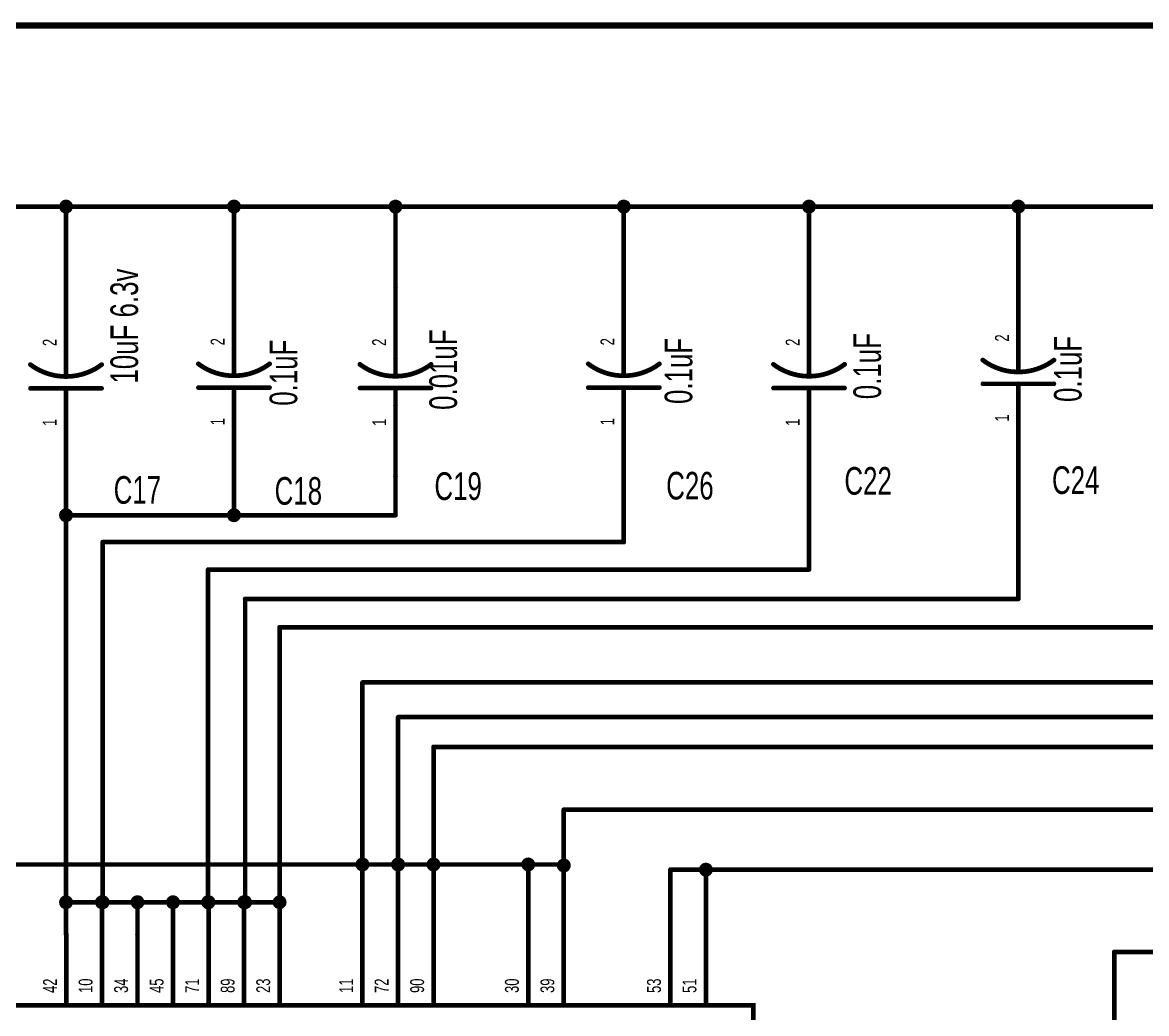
# Model space of a CAD drawing. Extents: x -0.3 to 11.2, y -0.5 to 7.6.
# Drawn here: x 4.817 to 7.19, y 5.469 to 7.561 of the extents above; entities that cross this region are included whole.
import ezdxf
from ezdxf.enums import TextEntityAlignment as Align

# ---------------------------------------------------------------- set-up
doc = ezdxf.new("R2010")
doc.units = 0
for name, color, linetype in [('Element', 253, 'CONTINUOUS'), ('Net', 50, 'CONTINUOUS'), ('Pin', 50, 'CONTINUOUS'), ('Titles', 253, 'CONTINUOUS')]:
    doc.layers.add(name, color=color, linetype=linetype)

msp = doc.modelspace()

# ---------------------------------------------------------------- linework, layer by layer
at = {"layer": 'Element', "linetype": 'CONTINUOUS'}
for points, const_width in [([(5.2637, 6.8154), (5.2637, 6.8534)], 0.0098), ([(6.0867, 6.8154), (6.0867, 6.8534)], 0.0098), ([(6.9197, 6.8234), (6.9197, 6.8614)], 0.0098), ([(4.8339, 6.839), (4.8405, 6.8343), (4.8474, 6.8301), (4.8545, 6.8264), (4.8619, 6.8231), (4.8695, 6.8203), (4.8772, 6.818), (4.8851, 6.8161), (4.893, 6.8149), (4.9011, 6.8141), (4.9091, 6.8138), (4.9172, 6.8141), (4.9252, 6.8149), (4.9332, 6.8162), (4.9411, 6.818), (4.9488, 6.8203), (4.9564, 6.8231), (4.9637, 6.8264), (4.9709, 6.8301), (4.9777, 6.8343), (4.9843, 6.839)], 0.01), ([(4.9091, 6.8138), (4.9091, 6.8518)], 0.0098), ([(5.1885, 6.8406), (5.1951, 6.8359), (5.202, 6.8317), (5.2091, 6.8279), (5.2165, 6.8247), (5.224, 6.8219), (5.2318, 6.8195), (5.2396, 6.8177), (5.2476, 6.8164), (5.2556, 6.8157), (5.2637, 6.8154), (5.2718, 6.8157), (5.2798, 6.8164), (5.2878, 6.8177), (5.2956, 6.8195), (5.3034, 6.8219), (5.3109, 6.8247), (5.3183, 6.828), (5.3254, 6.8317), (5.3323, 6.8359), (5.3389, 6.8406)], 0.01), ([(5.5295, 6.8396), (5.5361, 6.8349), (5.543, 6.8307), (5.5501, 6.8269), (5.5575, 6.8237), (5.565, 6.8209), (5.5728, 6.8185), (5.5806, 6.8167), (5.5886, 6.8154), (5.5966, 6.8147), (5.6047, 6.8144), (5.6128, 6.8147), (5.6208, 6.8154), (5.6288, 6.8167), (5.6366, 6.8185), (5.6444, 6.8209), (5.6519, 6.8237), (5.6593, 6.827), (5.6664, 6.8307), (5.6733, 6.8349), (5.6799, 6.8396)], 0.01), ([(5.6047, 6.8144), (5.6047, 6.8524)], 0.0098), ([(6.0115, 6.8406), (6.0181, 6.8359), (6.025, 6.8317), (6.0321, 6.8279), (6.0395, 6.8247), (6.047, 6.8219), (6.0548, 6.8195), (6.0626, 6.8177), (6.0706, 6.8164), (6.0786, 6.8157), (6.0867, 6.8154), (6.0948, 6.8157), (6.1028, 6.8164), (6.1108, 6.8177), (6.1186, 6.8195), (6.1264, 6.8219), (6.1339, 6.8247), (6.1413, 6.828), (6.1484, 6.8317), (6.1553, 6.8359), (6.1619, 6.8406)], 0.01), ([(6.4025, 6.8396), (6.4091, 6.8349), (6.416, 6.8307), (6.4231, 6.8269), (6.4305, 6.8237), (6.438, 6.8209), (6.4458, 6.8185), (6.4536, 6.8167), (6.4616, 6.8154), (6.4696, 6.8147), (6.4777, 6.8144), (6.4858, 6.8147), (6.4938, 6.8154), (6.5018, 6.8167), (6.5096, 6.8185), (6.5174, 6.8209), (6.5249, 6.8237), (6.5323, 6.827), (6.5394, 6.8307), (6.5463, 6.8349), (6.5529, 6.8396)], 0.01), ([(6.4777, 6.8144), (6.4777, 6.8524)], 0.0098), ([(6.8445, 6.8486), (6.8511, 6.8439), (6.858, 6.8397), (6.8651, 6.8359), (6.8725, 6.8327), (6.88, 6.8299), (6.8878, 6.8275), (6.8956, 6.8257), (6.9036, 6.8244), (6.9116, 6.8237), (6.9197, 6.8234), (6.9278, 6.8237), (6.9358, 6.8244), (6.9438, 6.8257), (6.9516, 6.8275), (6.9594, 6.8299), (6.9669, 6.8327), (6.9743, 6.836), (6.9814, 6.8397), (6.9883, 6.8439), (6.9949, 6.8486)], 0.01), ([(4.9841, 6.7888), (4.8341, 6.7888)], 0.0098), ([(4.9091, 6.7518), (4.9091, 6.7888)], 0.0098), ([(5.3387, 6.7904), (5.1887, 6.7904)], 0.0098), ([(5.2637, 6.7534), (5.2637, 6.7904)], 0.0098), ([(5.6797, 6.7894), (5.5297, 6.7894)], 0.0098), ([(5.6047, 6.7524), (5.6047, 6.7894)], 0.0098), ([(6.1617, 6.7904), (6.0117, 6.7904)], 0.0098), ([(6.0867, 6.7534), (6.0867, 6.7904)], 0.0098), ([(6.5527, 6.7894), (6.4027, 6.7894)], 0.0098), ([(6.4777, 6.7524), (6.4777, 6.7894)], 0.0098), ([(6.9947, 6.7984), (6.8447, 6.7984)], 0.0098), ([(6.9197, 6.7614), (6.9197, 6.7984)], 0.0098), ([(4.635, 5.4861), (6.36, 5.4861), (6.36, 2.0111), (4.635, 2.0111), (4.635, 5.4861)], 0.0098)]:
    msp.add_lwpolyline(points, dxfattribs=dict(at, const_width=const_width))
for points, const_width in [([(5.2612, 6.8534, 1), (5.2662, 6.8534, 1), (5.2612, 6.8534, 1)], 0.0049), ([(6.0842, 6.8534, 1), (6.0892, 6.8534, 1), (6.0842, 6.8534, 1)], 0.0049), ([(6.9172, 6.8614, 1), (6.9222, 6.8614, 1), (6.9172, 6.8614, 1)], 0.0049), ([(4.8314, 6.839, 1), (4.8364, 6.839, 1), (4.8314, 6.839, 1)], 0.005), ([(4.9067, 6.8518, 1), (4.9116, 6.8518, 1), (4.9067, 6.8518, 1)], 0.0049), ([(4.9818, 6.839, 1), (4.9868, 6.839, 1), (4.9818, 6.839, 1)], 0.005), ([(5.186, 6.8406, 1), (5.191, 6.8406, 1), (5.186, 6.8406, 1)], 0.005), ([(5.3364, 6.8406, 1), (5.3414, 6.8406, 1), (5.3364, 6.8406, 1)], 0.005), ([(5.527, 6.8396, 1), (5.532, 6.8396, 1), (5.527, 6.8396, 1)], 0.005), ([(5.6022, 6.8524, 1), (5.6072, 6.8524, 1), (5.6022, 6.8524, 1)], 0.0049), ([(5.6774, 6.8396, 1), (5.6824, 6.8396, 1), (5.6774, 6.8396, 1)], 0.005), ([(6.009, 6.8406, 1), (6.014, 6.8406, 1), (6.009, 6.8406, 1)], 0.005), ([(6.1594, 6.8406, 1), (6.1644, 6.8406, 1), (6.1594, 6.8406, 1)], 0.005), ([(6.4, 6.8396, 1), (6.405, 6.8396, 1), (6.4, 6.8396, 1)], 0.005), ([(6.4752, 6.8524, 1), (6.4802, 6.8524, 1), (6.4752, 6.8524, 1)], 0.0049), ([(6.5504, 6.8396, 1), (6.5554, 6.8396, 1), (6.5504, 6.8396, 1)], 0.005), ([(6.842, 6.8486, 1), (6.847, 6.8486, 1), (6.842, 6.8486, 1)], 0.005), ([(6.9924, 6.8486, 1), (6.9974, 6.8486, 1), (6.9924, 6.8486, 1)], 0.005), ([(4.9067, 6.8138, 1), (4.9116, 6.8138, 1), (4.9067, 6.8138, 1)], 0.0049), ([(5.2612, 6.8154, 1), (5.2662, 6.8154, 1), (5.2612, 6.8154, 1)], 0.0049), ([(5.6022, 6.8144, 1), (5.6072, 6.8144, 1), (5.6022, 6.8144, 1)], 0.0049), ([(6.0842, 6.8154, 1), (6.0892, 6.8154, 1), (6.0842, 6.8154, 1)], 0.0049), ([(6.4752, 6.8144, 1), (6.4802, 6.8144, 1), (6.4752, 6.8144, 1)], 0.0049), ([(6.9172, 6.8234, 1), (6.9222, 6.8234, 1), (6.9172, 6.8234, 1)], 0.0049), ([(4.8317, 6.7888, 1), (4.8366, 6.7888, 1), (4.8317, 6.7888, 1)], 0.0049), ([(4.9067, 6.7888, 1), (4.9116, 6.7888, 1), (4.9067, 6.7888, 1)], 0.0049), ([(4.9817, 6.7888, 1), (4.9866, 6.7888, 1), (4.9817, 6.7888, 1)], 0.0049), ([(5.1862, 6.7904, 1), (5.1912, 6.7904, 1), (5.1862, 6.7904, 1)], 0.0049), ([(5.2612, 6.7904, 1), (5.2662, 6.7904, 1), (5.2612, 6.7904, 1)], 0.0049), ([(5.3362, 6.7904, 1), (5.3412, 6.7904, 1), (5.3362, 6.7904, 1)], 0.0049), ([(5.5272, 6.7894, 1), (5.5322, 6.7894, 1), (5.5272, 6.7894, 1)], 0.0049), ([(5.6022, 6.7894, 1), (5.6072, 6.7894, 1), (5.6022, 6.7894, 1)], 0.0049), ([(5.6772, 6.7894, 1), (5.6822, 6.7894, 1), (5.6772, 6.7894, 1)], 0.0049), ([(6.0092, 6.7904, 1), (6.0142, 6.7904, 1), (6.0092, 6.7904, 1)], 0.0049), ([(6.0842, 6.7904, 1), (6.0892, 6.7904, 1), (6.0842, 6.7904, 1)], 0.0049), ([(6.1592, 6.7904, 1), (6.1642, 6.7904, 1), (6.1592, 6.7904, 1)], 0.0049), ([(6.4002, 6.7894, 1), (6.4052, 6.7894, 1), (6.4002, 6.7894, 1)], 0.0049), ([(6.4752, 6.7894, 1), (6.4802, 6.7894, 1), (6.4752, 6.7894, 1)], 0.0049), ([(6.5502, 6.7894, 1), (6.5552, 6.7894, 1), (6.5502, 6.7894, 1)], 0.0049), ([(6.8422, 6.7984, 1), (6.8472, 6.7984, 1), (6.8422, 6.7984, 1)], 0.0049), ([(6.9172, 6.7984, 1), (6.9222, 6.7984, 1), (6.9172, 6.7984, 1)], 0.0049), ([(6.9922, 6.7984, 1), (6.9972, 6.7984, 1), (6.9922, 6.7984, 1)], 0.0049), ([(6.9172, 6.7614, 1), (6.9222, 6.7614, 1), (6.9172, 6.7614, 1)], 0.0049), ([(4.9067, 6.7518, 1), (4.9116, 6.7518, 1), (4.9067, 6.7518, 1)], 0.0049), ([(5.2612, 6.7534, 1), (5.2662, 6.7534, 1), (5.2612, 6.7534, 1)], 0.0049), ([(5.6022, 6.7524, 1), (5.6072, 6.7524, 1), (5.6022, 6.7524, 1)], 0.0049), ([(6.0842, 6.7534, 1), (6.0892, 6.7534, 1), (6.0842, 6.7534, 1)], 0.0049), ([(6.4752, 6.7524, 1), (6.4802, 6.7524, 1), (6.4752, 6.7524, 1)], 0.0049)]:
    msp.add_lwpolyline(points, format="xyb", dxfattribs=dict(at, const_width=const_width))
at = {"layer": 'Net', "linetype": 'CONTINUOUS', "const_width": 0.0098}
for points in [[(3.5787, 7.1726), (7.3607, 7.1726)], [(4.8993, 7.1726), (4.8998, 7.1696), (4.9012, 7.1668), (4.9033, 7.1646), (4.9061, 7.1632), (4.9091, 7.1628), (4.9122, 7.1632), (4.9149, 7.1646), (4.9171, 7.1668), (4.9185, 7.1696), (4.919, 7.1726), (4.9185, 7.1756), (4.9171, 7.1784), (4.9149, 7.1806), (4.9122, 7.182), (4.9091, 7.1824), (4.9061, 7.182), (4.9033, 7.1806), (4.9012, 7.1784), (4.8998, 7.1756), (4.8993, 7.1726)], [(4.9091, 7.0018), (4.9091, 7.1726)], [(5.2539, 7.1726), (5.2543, 7.1696), (5.2557, 7.1668), (5.2579, 7.1646), (5.2607, 7.1632), (5.2637, 7.1628), (5.2667, 7.1632), (5.2695, 7.1646), (5.2717, 7.1668), (5.2731, 7.1696), (5.2735, 7.1726), (5.2731, 7.1756), (5.2717, 7.1784), (5.2695, 7.1806), (5.2667, 7.182), (5.2637, 7.1824), (5.2607, 7.182), (5.2579, 7.1806), (5.2557, 7.1784), (5.2543, 7.1756), (5.2539, 7.1726)], [(5.2637, 7.0034), (5.2637, 7.1726)], [(5.5949, 7.1726), (5.5953, 7.1696), (5.5967, 7.1668), (5.5989, 7.1646), (5.6017, 7.1632), (5.6047, 7.1628), (5.6077, 7.1632), (5.6105, 7.1646), (5.6127, 7.1668), (5.6141, 7.1696), (5.6145, 7.1726), (5.6141, 7.1756), (5.6127, 7.1784), (5.6105, 7.1806), (5.6077, 7.182), (5.6047, 7.1824), (5.6017, 7.182), (5.5989, 7.1806), (5.5967, 7.1784), (5.5953, 7.1756), (5.5949, 7.1726)], [(5.6047, 7.0024), (5.6047, 7.1726)], [(6.0769, 7.1726), (6.0773, 7.1696), (6.0787, 7.1668), (6.0809, 7.1646), (6.0837, 7.1632), (6.0867, 7.1628), (6.0897, 7.1632), (6.0925, 7.1646), (6.0947, 7.1668), (6.0961, 7.1696), (6.0965, 7.1726), (6.0961, 7.1756), (6.0947, 7.1784), (6.0925, 7.1806), (6.0897, 7.182), (6.0867, 7.1824), (6.0837, 7.182), (6.0809, 7.1806), (6.0787, 7.1784), (6.0773, 7.1756), (6.0769, 7.1726)], [(6.0867, 7.0034), (6.0867, 7.1726)], [(6.4679, 7.1726), (6.4683, 7.1696), (6.4697, 7.1668), (6.4719, 7.1646), (6.4747, 7.1632), (6.4777, 7.1628), (6.4807, 7.1632), (6.4835, 7.1646), (6.4857, 7.1668), (6.4871, 7.1696), (6.4875, 7.1726), (6.4871, 7.1756), (6.4857, 7.1784), (6.4835, 7.1806), (6.4807, 7.182), (6.4777, 7.1824), (6.4747, 7.182), (6.4719, 7.1806), (6.4697, 7.1784), (6.4683, 7.1756), (6.4679, 7.1726)], [(6.4777, 7.0024), (6.4777, 7.1726)], [(6.9099, 7.1726), (6.9103, 7.1696), (6.9117, 7.1668), (6.9139, 7.1646), (6.9167, 7.1632), (6.9197, 7.1628), (6.9227, 7.1632), (6.9255, 7.1646), (6.9277, 7.1668), (6.9291, 7.1696), (6.9295, 7.1726), (6.9291, 7.1756), (6.9277, 7.1784), (6.9255, 7.1806), (6.9227, 7.182), (6.9197, 7.1824), (6.9167, 7.182), (6.9139, 7.1806), (6.9117, 7.1784), (6.9103, 7.1756), (6.9099, 7.1726)], [(6.9197, 7.0114), (6.9197, 7.1726)], [(4.9091, 5.6361), (4.9091, 6.6018)], [(5.2637, 6.6034), (5.2637, 6.521)], [(5.6047, 6.521), (5.6047, 6.6024)], [(6.0867, 6.4642), (6.0867, 6.6034)], [(6.4777, 6.4063), (6.4777, 6.6024)], [(6.9197, 6.3442), (6.9197, 6.6114)], [(4.8993, 6.521), (4.8998, 6.5179), (4.9012, 6.5152), (4.9033, 6.513), (4.9061, 6.5116), (4.9091, 6.5111), (4.9122, 6.5116), (4.9149, 6.513), (4.9171, 6.5152), (4.9185, 6.5179), (4.919, 6.521), (4.9185, 6.524), (4.9171, 6.5268), (4.9149, 6.5289), (4.9122, 6.5303), (4.9091, 6.5308), (4.9061, 6.5303), (4.9033, 6.5289), (4.9012, 6.5268), (4.8998, 6.524), (4.8993, 6.521)], [(4.9091, 6.521), (5.6047, 6.521)], [(5.2539, 6.521), (5.2543, 6.5179), (5.2557, 6.5152), (5.2579, 6.513), (5.2607, 6.5116), (5.2637, 6.5111), (5.2667, 6.5116), (5.2695, 6.513), (5.2717, 6.5152), (5.2731, 6.5179), (5.2735, 6.521), (5.2731, 6.524), (5.2717, 6.5268), (5.2695, 6.5289), (5.2667, 6.5303), (5.2637, 6.5308), (5.2607, 6.5303), (5.2579, 6.5289), (5.2557, 6.5268), (5.2543, 6.524), (5.2539, 6.521)], [(4.9864, 5.7038), (4.9864, 6.4642)], [(4.9864, 6.4642), (6.0867, 6.4642)], [(5.2091, 5.7038), (5.2091, 6.4063)], [(5.2091, 6.4063), (6.4777, 6.4063)], [(5.2873, 5.7038), (5.2873, 6.3442)], [(5.2873, 6.3442), (6.9197, 6.3442)], [(5.36, 5.7038), (5.36, 6.2844)], [(5.36, 6.2844), (7.3607, 6.2844)], [(7.8027, 6.1679), (5.535, 6.1679)], [(5.535, 6.1679), (5.535, 5.7835)], [(5.6103, 5.7835), (5.6103, 6.0946)], [(5.6103, 6.0946), (8.2347, 6.0946)], [(5.685, 5.7835), (5.685, 6.0318)], [(5.685, 6.0318), (8.6717, 6.0318)], [(9.4472, 5.8993), (5.96, 5.8993)], [(5.96, 5.8993), (5.96, 5.7814)], [(5.5251, 5.7835), (5.5256, 5.7805), (5.527, 5.7778), (5.5292, 5.7756), (5.5319, 5.7742), (5.535, 5.7737), (5.538, 5.7742), (5.5408, 5.7756), (5.5429, 5.7778), (5.5443, 5.7805), (5.5448, 5.7835), (5.5443, 5.7866), (5.5429, 5.7893), (5.5408, 5.7915), (5.538, 5.7929), (5.535, 5.7934), (5.5319, 5.7929), (5.5292, 5.7915), (5.527, 5.7893), (5.5256, 5.7866), (5.5251, 5.7835)], [(5.5251, 5.7835), (5.5256, 5.7805), (5.527, 5.7778), (5.5292, 5.7756), (5.5319, 5.7742), (5.535, 5.7737), (5.538, 5.7742), (5.5408, 5.7756), (5.5429, 5.7778), (5.5443, 5.7805), (5.5448, 5.7835), (5.5443, 5.7866), (5.5429, 5.7893), (5.5408, 5.7915), (5.538, 5.7929), (5.535, 5.7934), (5.5319, 5.7929), (5.5292, 5.7915), (5.527, 5.7893), (5.5256, 5.7866), (5.5251, 5.7835)], [(5.6001, 5.7835), (5.6006, 5.7805), (5.602, 5.7778), (5.6042, 5.7756), (5.6069, 5.7742), (5.61, 5.7737), (5.613, 5.7742), (5.6158, 5.7756), (5.6179, 5.7778), (5.6193, 5.7805), (5.6198, 5.7835), (5.6193, 5.7866), (5.6179, 5.7893), (5.6158, 5.7915), (5.613, 5.7929), (5.61, 5.7934), (5.6069, 5.7929), (5.6042, 5.7915), (5.602, 5.7893), (5.6006, 5.7866), (5.6001, 5.7835)], [(5.6005, 5.7835), (5.6009, 5.7805), (5.6023, 5.7778), (5.6045, 5.7756), (5.6073, 5.7742), (5.6103, 5.7737), (5.6133, 5.7742), (5.6161, 5.7756), (5.6183, 5.7778), (5.6197, 5.7805), (5.6202, 5.7835), (5.6197, 5.7866), (5.6183, 5.7893), (5.6161, 5.7915), (5.6133, 5.7929), (5.6103, 5.7934), (5.6073, 5.7929), (5.6045, 5.7915), (5.6023, 5.7893), (5.6009, 5.7866), (5.6005, 5.7835)], [(5.6751, 5.7835), (5.6756, 5.7805), (5.677, 5.7778), (5.6792, 5.7756), (5.6819, 5.7742), (5.685, 5.7737), (5.688, 5.7742), (5.6908, 5.7756), (5.6929, 5.7778), (5.6943, 5.7805), (5.6948, 5.7835), (5.6943, 5.7866), (5.6929, 5.7893), (5.6908, 5.7915), (5.688, 5.7929), (5.685, 5.7934), (5.6819, 5.7929), (5.6792, 5.7915), (5.677, 5.7893), (5.6756, 5.7866), (5.6751, 5.7835)], [(5.6751, 5.7835), (5.6756, 5.7805), (5.677, 5.7778), (5.6792, 5.7756), (5.6819, 5.7742), (5.685, 5.7737), (5.688, 5.7742), (5.6908, 5.7756), (5.6929, 5.7778), (5.6943, 5.7805), (5.6948, 5.7835), (5.6943, 5.7866), (5.6929, 5.7893), (5.6908, 5.7915), (5.688, 5.7929), (5.685, 5.7934), (5.6819, 5.7929), (5.6792, 5.7915), (5.677, 5.7893), (5.6756, 5.7866), (5.6751, 5.7835)], [(5.8751, 5.7835), (5.8756, 5.7805), (5.877, 5.7778), (5.8792, 5.7756), (5.8819, 5.7742), (5.885, 5.7737), (5.888, 5.7742), (5.8908, 5.7756), (5.8929, 5.7778), (5.8943, 5.7805), (5.8948, 5.7835), (5.8943, 5.7866), (5.8929, 5.7893), (5.8908, 5.7915), (5.888, 5.7929), (5.885, 5.7934), (5.8819, 5.7929), (5.8792, 5.7915), (5.877, 5.7893), (5.8756, 5.7866), (5.8751, 5.7835)], [(5.9501, 5.7814), (5.9506, 5.7784), (5.952, 5.7756), (5.9542, 5.7735), (5.9569, 5.7721), (5.96, 5.7716), (5.963, 5.7721), (5.9658, 5.7735), (5.9679, 5.7756), (5.9693, 5.7784), (5.9698, 5.7814), (5.9693, 5.7845), (5.9679, 5.7872), (5.9658, 5.7894), (5.963, 5.7908), (5.96, 5.7913), (5.9569, 5.7908), (5.9542, 5.7894), (5.952, 5.7872), (5.9506, 5.7845), (5.9501, 5.7814)], [(5.535, 5.7835), (4.71, 5.7835)], [(5.535, 5.6361), (5.535, 5.7835)], [(5.535, 5.7835), (5.685, 5.7835)], [(5.61, 5.6361), (5.61, 5.7835)], [(5.685, 5.7835), (5.685, 5.6361)], [(5.885, 5.7835), (5.685, 5.7835)], [(5.885, 5.6361), (5.885, 5.7835)], [(5.96, 5.7835), (5.885, 5.7835)], [(5.96, 5.6361), (5.96, 5.7835)], [(5.96, 5.7814), (5.96, 5.7814)], [(6.185, 5.6361), (6.185, 5.7726)], [(6.185, 5.7726), (6.26, 5.7726)], [(6.2501, 5.7726), (6.2506, 5.7695), (6.252, 5.7668), (6.2542, 5.7646), (6.2569, 5.7632), (6.26, 5.7627), (6.263, 5.7632), (6.2658, 5.7646), (6.2679, 5.7668), (6.2693, 5.7695), (6.2698, 5.7726), (6.2693, 5.7756), (6.2679, 5.7784), (6.2658, 5.7806), (6.263, 5.7819), (6.26, 5.7824), (6.2569, 5.7819), (6.2542, 5.7806), (6.252, 5.7784), (6.2506, 5.7756), (6.2501, 5.7726)], [(6.26, 5.7726), (6.26, 5.6361)], [(6.26, 5.7726), (6.26, 5.7726)], [(6.26, 5.7726), (6.26, 5.7726)], [(6.26, 5.7726), (9.2477, 5.7726)], [(4.8993, 5.7038), (4.8998, 5.7008), (4.9012, 5.698), (4.9033, 5.6958), (4.9061, 5.6944), (4.9091, 5.694), (4.9122, 5.6944), (4.9149, 5.6958), (4.9171, 5.698), (4.9185, 5.7008), (4.919, 5.7038), (4.9185, 5.7068), (4.9171, 5.7096), (4.9149, 5.7118), (4.9122, 5.7132), (4.9091, 5.7136), (4.9061, 5.7132), (4.9033, 5.7118), (4.9012, 5.7096), (4.8998, 5.7068), (4.8993, 5.7038)], [(4.9091, 5.7038), (5.36, 5.7038)], [(4.9751, 5.7038), (4.9756, 5.7008), (4.977, 5.698), (4.9792, 5.6958), (4.9819, 5.6944), (4.985, 5.694), (4.988, 5.6944), (4.9908, 5.6958), (4.9929, 5.698), (4.9943, 5.7008), (4.9948, 5.7038), (4.9943, 5.7068), (4.9929, 5.7096), (4.9908, 5.7118), (4.988, 5.7132), (4.985, 5.7136), (4.9819, 5.7132), (4.9792, 5.7118), (4.977, 5.7096), (4.9756, 5.7068), (4.9751, 5.7038)], [(4.9766, 5.7038), (4.9771, 5.7008), (4.9785, 5.698), (4.9807, 5.6958), (4.9834, 5.6944), (4.9864, 5.694), (4.9895, 5.6944), (4.9922, 5.6958), (4.9944, 5.698), (4.9958, 5.7008), (4.9963, 5.7038), (4.9958, 5.7068), (4.9944, 5.7096), (4.9922, 5.7118), (4.9895, 5.7132), (4.9864, 5.7136), (4.9834, 5.7132), (4.9807, 5.7118), (4.9785, 5.7096), (4.9771, 5.7068), (4.9766, 5.7038)], [(4.985, 5.6361), (4.985, 5.7038)], [(5.0501, 5.7038), (5.0506, 5.7008), (5.052, 5.698), (5.0542, 5.6958), (5.0569, 5.6944), (5.06, 5.694), (5.063, 5.6944), (5.0658, 5.6958), (5.0679, 5.698), (5.0693, 5.7008), (5.0698, 5.7038), (5.0693, 5.7068), (5.0679, 5.7096), (5.0658, 5.7118), (5.063, 5.7132), (5.06, 5.7136), (5.0569, 5.7132), (5.0542, 5.7118), (5.052, 5.7096), (5.0506, 5.7068), (5.0501, 5.7038)], [(5.06, 5.6361), (5.06, 5.7038)], [(5.1251, 5.7038), (5.1256, 5.7008), (5.127, 5.698), (5.1292, 5.6958), (5.1319, 5.6944), (5.135, 5.694), (5.138, 5.6944), (5.1408, 5.6958), (5.1429, 5.698), (5.1443, 5.7008), (5.1448, 5.7038), (5.1443, 5.7068), (5.1429, 5.7096), (5.1408, 5.7118), (5.138, 5.7132), (5.135, 5.7136), (5.1319, 5.7132), (5.1292, 5.7118), (5.127, 5.7096), (5.1256, 5.7068), (5.1251, 5.7038)], [(5.135, 5.6361), (5.135, 5.7038)], [(5.1992, 5.7038), (5.1997, 5.7008), (5.2011, 5.698), (5.2033, 5.6958), (5.206, 5.6944), (5.2091, 5.694), (5.2121, 5.6944), (5.2149, 5.6958), (5.217, 5.698), (5.2184, 5.7008), (5.2189, 5.7038), (5.2184, 5.7068), (5.217, 5.7096), (5.2149, 5.7118), (5.2121, 5.7132), (5.2091, 5.7136), (5.206, 5.7132), (5.2033, 5.7118), (5.2011, 5.7096), (5.1997, 5.7068), (5.1992, 5.7038)], [(5.2001, 5.7038), (5.2006, 5.7008), (5.202, 5.698), (5.2042, 5.6958), (5.2069, 5.6944), (5.21, 5.694), (5.213, 5.6944), (5.2158, 5.6958), (5.2179, 5.698), (5.2193, 5.7008), (5.2198, 5.7038), (5.2193, 5.7068), (5.2179, 5.7096), (5.2158, 5.7118), (5.213, 5.7132), (5.21, 5.7136), (5.2069, 5.7132), (5.2042, 5.7118), (5.202, 5.7096), (5.2006, 5.7068), (5.2001, 5.7038)], [(5.21, 5.6361), (5.21, 5.7038)], [(5.2751, 5.7038), (5.2756, 5.7008), (5.277, 5.698), (5.2792, 5.6958), (5.2819, 5.6944), (5.285, 5.694), (5.288, 5.6944), (5.2908, 5.6958), (5.2929, 5.698), (5.2943, 5.7008), (5.2948, 5.7038), (5.2943, 5.7068), (5.2929, 5.7096), (5.2908, 5.7118), (5.288, 5.7132), (5.285, 5.7136), (5.2819, 5.7132), (5.2792, 5.7118), (5.277, 5.7096), (5.2756, 5.7068), (5.2751, 5.7038)], [(5.2774, 5.7038), (5.2779, 5.7008), (5.2793, 5.698), (5.2815, 5.6958), (5.2842, 5.6944), (5.2873, 5.694), (5.2903, 5.6944), (5.2931, 5.6958), (5.2952, 5.698), (5.2966, 5.7008), (5.2971, 5.7038), (5.2966, 5.7068), (5.2952, 5.7096), (5.2931, 5.7118), (5.2903, 5.7132), (5.2873, 5.7136), (5.2842, 5.7132), (5.2815, 5.7118), (5.2793, 5.7096), (5.2779, 5.7068), (5.2774, 5.7038)], [(5.285, 5.6361), (5.285, 5.7038)], [(5.3501, 5.7038), (5.3506, 5.7008), (5.352, 5.698), (5.3542, 5.6958), (5.3569, 5.6944), (5.36, 5.694), (5.363, 5.6944), (5.3658, 5.6958), (5.3679, 5.698), (5.3693, 5.7008), (5.3698, 5.7038), (5.3693, 5.7068), (5.3679, 5.7096), (5.3658, 5.7118), (5.363, 5.7132), (5.36, 5.7136), (5.3569, 5.7132), (5.3542, 5.7118), (5.352, 5.7096), (5.3506, 5.7068), (5.3501, 5.7038)], [(5.36, 5.7038), (5.36, 5.6361)], [(7.1222, 4.8611), (7.1222, 5.5989)], [(7.1222, 5.5989), (8.5307, 5.5989)]]:
    msp.add_lwpolyline(points, dxfattribs=at)
at = {"layer": 'Net', "linetype": 'CONTINUOUS', "const_width": 0.0049}
for points in [[(4.8968, 7.1726, 1), (4.9017, 7.1726, 1), (4.8968, 7.1726, 1)], [(4.9067, 7.1726, 1), (4.9116, 7.1726, 1), (4.9067, 7.1726, 1)], [(5.2514, 7.1726, 1), (5.2563, 7.1726, 1), (5.2514, 7.1726, 1)], [(5.2612, 7.1726, 1), (5.2662, 7.1726, 1), (5.2612, 7.1726, 1)], [(5.5924, 7.1726, 1), (5.5973, 7.1726, 1), (5.5924, 7.1726, 1)], [(5.6022, 7.1726, 1), (5.6072, 7.1726, 1), (5.6022, 7.1726, 1)], [(6.0744, 7.1726, 1), (6.0793, 7.1726, 1), (6.0744, 7.1726, 1)], [(6.0842, 7.1726, 1), (6.0892, 7.1726, 1), (6.0842, 7.1726, 1)], [(6.4654, 7.1726, 1), (6.4703, 7.1726, 1), (6.4654, 7.1726, 1)], [(6.4752, 7.1726, 1), (6.4802, 7.1726, 1), (6.4752, 7.1726, 1)], [(6.9074, 7.1726, 1), (6.9123, 7.1726, 1), (6.9074, 7.1726, 1)], [(6.9172, 7.1726, 1), (6.9222, 7.1726, 1), (6.9172, 7.1726, 1)], [(4.9067, 7.0018, 1), (4.9116, 7.0018, 1), (4.9067, 7.0018, 1)], [(5.2612, 7.0034, 1), (5.2662, 7.0034, 1), (5.2612, 7.0034, 1)], [(5.6022, 7.0024, 1), (5.6072, 7.0024, 1), (5.6022, 7.0024, 1)], [(6.0842, 7.0034, 1), (6.0892, 7.0034, 1), (6.0842, 7.0034, 1)], [(6.4752, 7.0024, 1), (6.4802, 7.0024, 1), (6.4752, 7.0024, 1)], [(6.9172, 7.0114, 1), (6.9222, 7.0114, 1), (6.9172, 7.0114, 1)], [(4.9067, 6.6018, 1), (4.9116, 6.6018, 1), (4.9067, 6.6018, 1)], [(5.2612, 6.6034, 1), (5.2662, 6.6034, 1), (5.2612, 6.6034, 1)], [(5.6022, 6.6024, 1), (5.6072, 6.6024, 1), (5.6022, 6.6024, 1)], [(6.0842, 6.6034, 1), (6.0892, 6.6034, 1), (6.0842, 6.6034, 1)], [(6.4752, 6.6024, 1), (6.4802, 6.6024, 1), (6.4752, 6.6024, 1)], [(6.9172, 6.6114, 1), (6.9222, 6.6114, 1), (6.9172, 6.6114, 1)], [(4.8968, 6.521, 1), (4.9017, 6.521, 1), (4.8968, 6.521, 1)], [(4.9067, 6.521, 1), (4.9116, 6.521, 1), (4.9067, 6.521, 1)], [(5.2514, 6.521, 1), (5.2563, 6.521, 1), (5.2514, 6.521, 1)], [(5.2612, 6.521, 1), (5.2662, 6.521, 1), (5.2612, 6.521, 1)], [(5.6022, 6.521, 1), (5.6072, 6.521, 1), (5.6022, 6.521, 1)], [(5.6022, 6.521, 1), (5.6072, 6.521, 1), (5.6022, 6.521, 1)], [(4.984, 6.4642, 1), (4.9889, 6.4642, 1), (4.984, 6.4642, 1)], [(4.984, 6.4642, 1), (4.9889, 6.4642, 1), (4.984, 6.4642, 1)], [(6.0842, 6.4642, 1), (6.0892, 6.4642, 1), (6.0842, 6.4642, 1)], [(6.0842, 6.4642, 1), (6.0892, 6.4642, 1), (6.0842, 6.4642, 1)], [(5.2066, 6.4063, 1), (5.2115, 6.4063, 1), (5.2066, 6.4063, 1)], [(5.2066, 6.4063, 1), (5.2115, 6.4063, 1), (5.2066, 6.4063, 1)], [(6.4752, 6.4063, 1), (6.4802, 6.4063, 1), (6.4752, 6.4063, 1)], [(6.4752, 6.4063, 1), (6.4802, 6.4063, 1), (6.4752, 6.4063, 1)], [(5.2848, 6.3442, 1), (5.2897, 6.3442, 1), (5.2848, 6.3442, 1)], [(5.2848, 6.3442, 1), (5.2897, 6.3442, 1), (5.2848, 6.3442, 1)], [(6.9172, 6.3442, 1), (6.9222, 6.3442, 1), (6.9172, 6.3442, 1)], [(6.9172, 6.3442, 1), (6.9222, 6.3442, 1), (6.9172, 6.3442, 1)], [(5.3575, 6.2844, 1), (5.3624, 6.2844, 1), (5.3575, 6.2844, 1)], [(5.3575, 6.2844, 1), (5.3624, 6.2844, 1), (5.3575, 6.2844, 1)], [(5.5325, 6.1679, 1), (5.5374, 6.1679, 1), (5.5325, 6.1679, 1)], [(5.5325, 6.1679, 1), (5.5374, 6.1679, 1), (5.5325, 6.1679, 1)], [(5.6078, 6.0946, 1), (5.6128, 6.0946, 1), (5.6078, 6.0946, 1)], [(5.6078, 6.0946, 1), (5.6128, 6.0946, 1), (5.6078, 6.0946, 1)], [(5.6825, 6.0318, 1), (5.6874, 6.0318, 1), (5.6825, 6.0318, 1)], [(5.6825, 6.0318, 1), (5.6874, 6.0318, 1), (5.6825, 6.0318, 1)], [(5.9575, 5.8993, 1), (5.9624, 5.8993, 1), (5.9575, 5.8993, 1)], [(5.9575, 5.8993, 1), (5.9624, 5.8993, 1), (5.9575, 5.8993, 1)], [(5.5227, 5.7835, 1), (5.5276, 5.7835, 1), (5.5227, 5.7835, 1)], [(5.5227, 5.7835, 1), (5.5276, 5.7835, 1), (5.5227, 5.7835, 1)], [(5.5325, 5.7835, 1), (5.5374, 5.7835, 1), (5.5325, 5.7835, 1)], [(5.5325, 5.7835, 1), (5.5374, 5.7835, 1), (5.5325, 5.7835, 1)], [(5.5325, 5.7835, 1), (5.5374, 5.7835, 1), (5.5325, 5.7835, 1)], [(5.5325, 5.7835, 1), (5.5374, 5.7835, 1), (5.5325, 5.7835, 1)], [(5.5977, 5.7835, 1), (5.6026, 5.7835, 1), (5.5977, 5.7835, 1)], [(5.598, 5.7835, 1), (5.6029, 5.7835, 1), (5.598, 5.7835, 1)], [(5.6075, 5.7835, 1), (5.6124, 5.7835, 1), (5.6075, 5.7835, 1)], [(5.6078, 5.7835, 1), (5.6128, 5.7835, 1), (5.6078, 5.7835, 1)], [(5.6727, 5.7835, 1), (5.6776, 5.7835, 1), (5.6727, 5.7835, 1)], [(5.6727, 5.7835, 1), (5.6776, 5.7835, 1), (5.6727, 5.7835, 1)], [(5.6825, 5.7835, 1), (5.6874, 5.7835, 1), (5.6825, 5.7835, 1)], [(5.6825, 5.7835, 1), (5.6874, 5.7835, 1), (5.6825, 5.7835, 1)], [(5.6825, 5.7835, 1), (5.6874, 5.7835, 1), (5.6825, 5.7835, 1)], [(5.6825, 5.7835, 1), (5.6874, 5.7835, 1), (5.6825, 5.7835, 1)], [(5.8727, 5.7835, 1), (5.8776, 5.7835, 1), (5.8727, 5.7835, 1)], [(5.8825, 5.7835, 1), (5.8874, 5.7835, 1), (5.8825, 5.7835, 1)], [(5.8825, 5.7835, 1), (5.8874, 5.7835, 1), (5.8825, 5.7835, 1)], [(5.8825, 5.7835, 1), (5.8874, 5.7835, 1), (5.8825, 5.7835, 1)], [(5.9477, 5.7814, 1), (5.9526, 5.7814, 1), (5.9477, 5.7814, 1)], [(5.9575, 5.7835, 1), (5.9624, 5.7835, 1), (5.9575, 5.7835, 1)], [(5.9575, 5.7835, 1), (5.9624, 5.7835, 1), (5.9575, 5.7835, 1)], [(5.9575, 5.7814, 1), (5.9624, 5.7814, 1), (5.9575, 5.7814, 1)], [(5.9575, 5.7814, 1), (5.9624, 5.7814, 1), (5.9575, 5.7814, 1)], [(6.1825, 5.7726, 1), (6.1874, 5.7726, 1), (6.1825, 5.7726, 1)], [(6.1825, 5.7726, 1), (6.1874, 5.7726, 1), (6.1825, 5.7726, 1)], [(6.2477, 5.7726, 1), (6.2526, 5.7726, 1), (6.2477, 5.7726, 1)], [(6.2575, 5.7726, 1), (6.2624, 5.7726, 1), (6.2575, 5.7726, 1)], [(6.2575, 5.7726, 1), (6.2624, 5.7726, 1), (6.2575, 5.7726, 1)], [(6.2575, 5.7726, 1), (6.2624, 5.7726, 1), (6.2575, 5.7726, 1)], [(6.2575, 5.7726, 1), (6.2624, 5.7726, 1), (6.2575, 5.7726, 1)], [(6.2575, 5.7726, 1), (6.2624, 5.7726, 1), (6.2575, 5.7726, 1)], [(4.8968, 5.7038, 1), (4.9017, 5.7038, 1), (4.8968, 5.7038, 1)], [(4.9067, 5.7038, 1), (4.9116, 5.7038, 1), (4.9067, 5.7038, 1)], [(4.9727, 5.7038, 1), (4.9776, 5.7038, 1), (4.9727, 5.7038, 1)], [(4.9741, 5.7038, 1), (4.9791, 5.7038, 1), (4.9741, 5.7038, 1)], [(4.9825, 5.7038, 1), (4.9874, 5.7038, 1), (4.9825, 5.7038, 1)], [(4.984, 5.7038, 1), (4.9889, 5.7038, 1), (4.984, 5.7038, 1)], [(5.0477, 5.7038, 1), (5.0526, 5.7038, 1), (5.0477, 5.7038, 1)], [(5.0575, 5.7038, 1), (5.0624, 5.7038, 1), (5.0575, 5.7038, 1)], [(5.1227, 5.7038, 1), (5.1276, 5.7038, 1), (5.1227, 5.7038, 1)], [(5.1325, 5.7038, 1), (5.1374, 5.7038, 1), (5.1325, 5.7038, 1)], [(5.1968, 5.7038, 1), (5.2017, 5.7038, 1), (5.1968, 5.7038, 1)], [(5.1977, 5.7038, 1), (5.2026, 5.7038, 1), (5.1977, 5.7038, 1)], [(5.2066, 5.7038, 1), (5.2115, 5.7038, 1), (5.2066, 5.7038, 1)], [(5.2075, 5.7038, 1), (5.2124, 5.7038, 1), (5.2075, 5.7038, 1)], [(5.2727, 5.7038, 1), (5.2776, 5.7038, 1), (5.2727, 5.7038, 1)], [(5.275, 5.7038, 1), (5.2799, 5.7038, 1), (5.275, 5.7038, 1)], [(5.2825, 5.7038, 1), (5.2874, 5.7038, 1), (5.2825, 5.7038, 1)], [(5.2848, 5.7038, 1), (5.2897, 5.7038, 1), (5.2848, 5.7038, 1)], [(5.3477, 5.7038, 1), (5.3526, 5.7038, 1), (5.3477, 5.7038, 1)], [(5.3575, 5.7038, 1), (5.3624, 5.7038, 1), (5.3575, 5.7038, 1)], [(5.3575, 5.7038, 1), (5.3624, 5.7038, 1), (5.3575, 5.7038, 1)], [(5.3575, 5.7038, 1), (5.3624, 5.7038, 1), (5.3575, 5.7038, 1)], [(4.9067, 5.6361, 1), (4.9116, 5.6361, 1), (4.9067, 5.6361, 1)], [(4.9825, 5.6361, 1), (4.9874, 5.6361, 1), (4.9825, 5.6361, 1)], [(5.0575, 5.6361, 1), (5.0624, 5.6361, 1), (5.0575, 5.6361, 1)], [(5.1325, 5.6361, 1), (5.1374, 5.6361, 1), (5.1325, 5.6361, 1)], [(5.2075, 5.6361, 1), (5.2124, 5.6361, 1), (5.2075, 5.6361, 1)], [(5.2825, 5.6361, 1), (5.2874, 5.6361, 1), (5.2825, 5.6361, 1)], [(5.3575, 5.6361, 1), (5.3624, 5.6361, 1), (5.3575, 5.6361, 1)], [(5.5325, 5.6361, 1), (5.5374, 5.6361, 1), (5.5325, 5.6361, 1)], [(5.6075, 5.6361, 1), (5.6124, 5.6361, 1), (5.6075, 5.6361, 1)], [(5.6825, 5.6361, 1), (5.6874, 5.6361, 1), (5.6825, 5.6361, 1)], [(5.8825, 5.6361, 1), (5.8874, 5.6361, 1), (5.8825, 5.6361, 1)], [(5.9575, 5.6361, 1), (5.9624, 5.6361, 1), (5.9575, 5.6361, 1)], [(6.1825, 5.6361, 1), (6.1874, 5.6361, 1), (6.1825, 5.6361, 1)], [(6.2575, 5.6361, 1), (6.2624, 5.6361, 1), (6.2575, 5.6361, 1)], [(7.1197, 5.5989, 1), (7.1246, 5.5989, 1), (7.1197, 5.5989, 1)], [(7.1197, 5.5989, 1), (7.1246, 5.5989, 1), (7.1197, 5.5989, 1)]]:
    msp.add_lwpolyline(points, format="xyb", dxfattribs=at)
at = {"layer": 'Pin', "linetype": 'CONTINUOUS', "const_width": 0.0098}
for points in [[(4.9091, 6.8518), (4.9091, 7.0018)], [(5.2637, 6.8534), (5.2637, 7.0034)], [(5.6047, 6.8524), (5.6047, 7.0024)], [(6.0867, 6.8534), (6.0867, 7.0034)], [(6.4777, 6.8524), (6.4777, 7.0024)], [(6.9197, 6.8614), (6.9197, 7.0114)], [(6.9197, 6.7614), (6.9197, 6.6114)], [(4.9091, 6.7518), (4.9091, 6.6018)], [(5.2637, 6.7534), (5.2637, 6.6034)], [(5.6047, 6.7524), (5.6047, 6.6024)], [(6.0867, 6.7534), (6.0867, 6.6034)], [(6.4777, 6.7524), (6.4777, 6.6024)], [(4.91, 5.4861), (4.91, 5.6361)], [(4.985, 5.4861), (4.985, 5.6361)], [(5.06, 5.4861), (5.06, 5.6361)], [(5.135, 5.4861), (5.135, 5.6361)], [(5.21, 5.4861), (5.21, 5.6361)], [(5.285, 5.4861), (5.285, 5.6361)], [(5.36, 5.4861), (5.36, 5.6361)], [(5.535, 5.4861), (5.535, 5.6361)], [(5.61, 5.4861), (5.61, 5.6361)], [(5.685, 5.4861), (5.685, 5.6361)], [(5.885, 5.4861), (5.885, 5.6361)], [(5.96, 5.4861), (5.96, 5.6361)], [(6.185, 5.4861), (6.185, 5.6361)], [(6.26, 5.4861), (6.26, 5.6361)]]:
    msp.add_lwpolyline(points, dxfattribs=at)
at = {"layer": 'Pin', "linetype": 'CONTINUOUS', "const_width": 0.0049}
for points in [[(4.9067, 7.0018, 1), (4.9116, 7.0018, 1), (4.9067, 7.0018, 1)], [(5.2612, 7.0034, 1), (5.2662, 7.0034, 1), (5.2612, 7.0034, 1)], [(5.6022, 7.0024, 1), (5.6072, 7.0024, 1), (5.6022, 7.0024, 1)], [(6.0842, 7.0034, 1), (6.0892, 7.0034, 1), (6.0842, 7.0034, 1)], [(6.4752, 7.0024, 1), (6.4802, 7.0024, 1), (6.4752, 7.0024, 1)], [(6.9172, 7.0114, 1), (6.9222, 7.0114, 1), (6.9172, 7.0114, 1)], [(5.2612, 6.8534, 1), (5.2662, 6.8534, 1), (5.2612, 6.8534, 1)], [(6.0842, 6.8534, 1), (6.0892, 6.8534, 1), (6.0842, 6.8534, 1)], [(6.9172, 6.8614, 1), (6.9222, 6.8614, 1), (6.9172, 6.8614, 1)], [(4.9067, 6.8518, 1), (4.9116, 6.8518, 1), (4.9067, 6.8518, 1)], [(5.6022, 6.8524, 1), (5.6072, 6.8524, 1), (5.6022, 6.8524, 1)], [(6.4752, 6.8524, 1), (6.4802, 6.8524, 1), (6.4752, 6.8524, 1)], [(6.9172, 6.7614, 1), (6.9222, 6.7614, 1), (6.9172, 6.7614, 1)], [(4.9067, 6.7518, 1), (4.9116, 6.7518, 1), (4.9067, 6.7518, 1)], [(5.2612, 6.7534, 1), (5.2662, 6.7534, 1), (5.2612, 6.7534, 1)], [(5.6022, 6.7524, 1), (5.6072, 6.7524, 1), (5.6022, 6.7524, 1)], [(6.0842, 6.7534, 1), (6.0892, 6.7534, 1), (6.0842, 6.7534, 1)], [(6.4752, 6.7524, 1), (6.4802, 6.7524, 1), (6.4752, 6.7524, 1)], [(4.9067, 6.6018, 1), (4.9116, 6.6018, 1), (4.9067, 6.6018, 1)], [(5.2612, 6.6034, 1), (5.2662, 6.6034, 1), (5.2612, 6.6034, 1)], [(5.6022, 6.6024, 1), (5.6072, 6.6024, 1), (5.6022, 6.6024, 1)], [(6.0842, 6.6034, 1), (6.0892, 6.6034, 1), (6.0842, 6.6034, 1)], [(6.4752, 6.6024, 1), (6.4802, 6.6024, 1), (6.4752, 6.6024, 1)], [(6.9172, 6.6114, 1), (6.9222, 6.6114, 1), (6.9172, 6.6114, 1)], [(4.9075, 5.6361, 1), (4.9124, 5.6361, 1), (4.9075, 5.6361, 1)], [(4.9825, 5.6361, 1), (4.9874, 5.6361, 1), (4.9825, 5.6361, 1)], [(5.0575, 5.6361, 1), (5.0624, 5.6361, 1), (5.0575, 5.6361, 1)], [(5.1325, 5.6361, 1), (5.1374, 5.6361, 1), (5.1325, 5.6361, 1)], [(5.2075, 5.6361, 1), (5.2124, 5.6361, 1), (5.2075, 5.6361, 1)], [(5.2825, 5.6361, 1), (5.2874, 5.6361, 1), (5.2825, 5.6361, 1)], [(5.3575, 5.6361, 1), (5.3624, 5.6361, 1), (5.3575, 5.6361, 1)], [(5.5325, 5.6361, 1), (5.5374, 5.6361, 1), (5.5325, 5.6361, 1)], [(5.6075, 5.6361, 1), (5.6124, 5.6361, 1), (5.6075, 5.6361, 1)], [(5.6825, 5.6361, 1), (5.6874, 5.6361, 1), (5.6825, 5.6361, 1)], [(5.8825, 5.6361, 1), (5.8874, 5.6361, 1), (5.8825, 5.6361, 1)], [(5.9575, 5.6361, 1), (5.9624, 5.6361, 1), (5.9575, 5.6361, 1)], [(6.1825, 5.6361, 1), (6.1874, 5.6361, 1), (6.1825, 5.6361, 1)], [(6.2575, 5.6361, 1), (6.2624, 5.6361, 1), (6.2575, 5.6361, 1)], [(4.9075, 5.4861, 1), (4.9124, 5.4861, 1), (4.9075, 5.4861, 1)], [(4.9825, 5.4861, 1), (4.9874, 5.4861, 1), (4.9825, 5.4861, 1)], [(5.0575, 5.4861, 1), (5.0624, 5.4861, 1), (5.0575, 5.4861, 1)], [(5.1325, 5.4861, 1), (5.1374, 5.4861, 1), (5.1325, 5.4861, 1)], [(5.2075, 5.4861, 1), (5.2124, 5.4861, 1), (5.2075, 5.4861, 1)], [(5.2825, 5.4861, 1), (5.2874, 5.4861, 1), (5.2825, 5.4861, 1)], [(5.3575, 5.4861, 1), (5.3624, 5.4861, 1), (5.3575, 5.4861, 1)], [(5.5325, 5.4861, 1), (5.5374, 5.4861, 1), (5.5325, 5.4861, 1)], [(5.6075, 5.4861, 1), (5.6124, 5.4861, 1), (5.6075, 5.4861, 1)], [(5.6825, 5.4861, 1), (5.6874, 5.4861, 1), (5.6825, 5.4861, 1)], [(5.8825, 5.4861, 1), (5.8874, 5.4861, 1), (5.8825, 5.4861, 1)], [(5.9575, 5.4861, 1), (5.9624, 5.4861, 1), (5.9575, 5.4861, 1)], [(6.1825, 5.4861, 1), (6.1874, 5.4861, 1), (6.1825, 5.4861, 1)], [(6.2575, 5.4861, 1), (6.2624, 5.4861, 1), (6.2575, 5.4861, 1)]]:
    msp.add_lwpolyline(points, format="xyb", dxfattribs=at)
at = {"layer": 'Titles', "linetype": 'CONTINUOUS', "const_width": 0.0131}
msp.add_lwpolyline([(11.2236, -0.5132), (-0.2694, -0.5132), (-0.2694, 7.5548), (11.2236, 7.5548), (11.2236, -0.5132)], dxfattribs=at)

# ---------------------------------------------------------------- texts
at = {"layer": 'Element', "width": 0.7}
for s, p in [('10uF 6.3v', (5.0029, 6.9203)), ('0.01uF', (5.6762, 6.8283)), ('0.1uF', (5.3389, 6.8219)), ('0.1uF', (6.173, 6.8256)), ('0.1uF', (6.5714, 6.8357)), ('0.1uF', (6.9949, 6.8299))]:
    msp.add_text(s, height=0.0583, rotation=90, dxfattribs=at).set_placement(p, align=Align.TOP_CENTER)
for s, p in [('C22', (6.6025, 6.5468)), ('C24', (7.0408, 6.5484)), ('C17', (5.0598, 6.5277)), ('C18', (5.3996, 6.5256)), ('C19', (5.7369, 6.5357)), ('C26', (6.2263, 6.5367))]:
    msp.add_text(s, height=0.0583, dxfattribs=at).set_placement(p, align=Align.BOTTOM_CENTER)
at = {"layer": 'Pin', "width": 0.7}
for s, p in [('2', (4.8599, 6.8781)), ('2', (5.2145, 6.8796)), ('2', (5.5555, 6.8786)), ('2', (6.0375, 6.8796)), ('2', (6.4285, 6.8786)), ('2', (6.8705, 6.8876)), ('1', (4.8599, 6.7092)), ('1', (5.2145, 6.7107)), ('1', (5.5555, 6.7097)), ('1', (6.0375, 6.7107)), ('1', (6.4285, 6.7097)), ('1', (6.8705, 6.7187)), ('42', (4.8608, 5.5123)), ('10', (4.9358, 5.5123)), ('34', (5.0108, 5.5123)), ('45', (5.0858, 5.5123)), ('71', (5.1608, 5.5123)), ('89', (5.2358, 5.5123)), ('23', (5.3108, 5.5123)), ('11', (5.4858, 5.5123)), ('72', (5.5608, 5.5123)), ('90', (5.6358, 5.5123)), ('30', (5.8358, 5.5123)), ('39', (5.9108, 5.5123)), ('53', (6.1358, 5.5123)), ('51', (6.2108, 5.5123))]:
    msp.add_text(s, height=0.0292, rotation=90, dxfattribs=at).set_placement(p, align=Align.TOP_LEFT)

doc.saveas('drawing.dxf')
